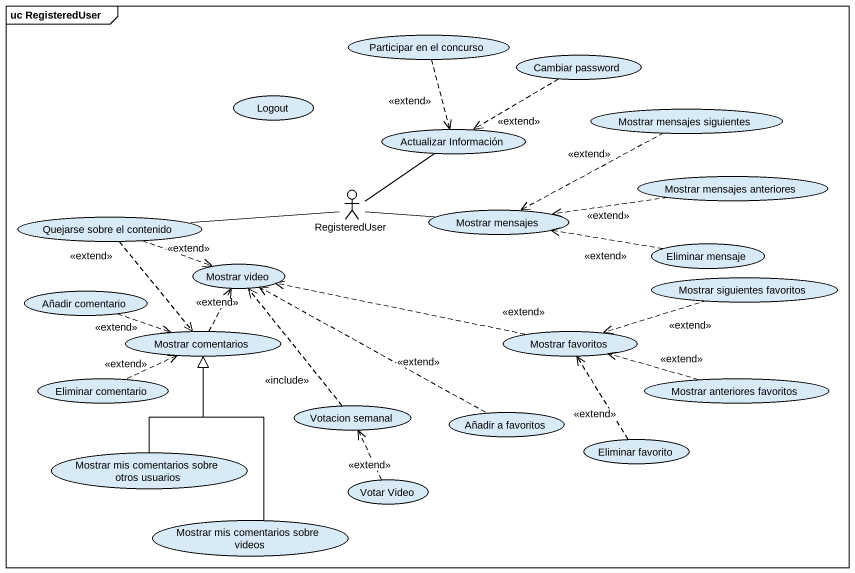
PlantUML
@startuml
mainframe uc RegisteredUser
usecase "Participar en el concurso" as Participar_en_el_concurso
usecase "Cambiar password" as Cambiar_password
usecase Logout
usecase "Mostrar mensajes siguientes" as Mostrar_mensajes_siguientes
usecase "Actualizar Información" as Actualizar_Información
actor RegisteredUser
usecase "Mostrar mensajes anteriores" as Mostrar_mensajes_anteriores
usecase "Quejarse sobre el contenido" as Quejarse_sobre_el_contenido
usecase "Mostrar mensajes" as Mostrar_mensajes
usecase "Eliminar mensaje" as Eliminar_mensaje
usecase "Añadir comentario" as Añadir_comentario
usecase "Mostrar video" as Mostrar_video
usecase "Mostrar siguientes favoritos" as Mostrar_siguientes_favoritos
usecase "Mostrar comentarios" as Mostrar_comentarios
usecase "Mostrar favoritos" as Mostrar_favoritos
usecase "Eliminar comentario" as Eliminar_comentario
usecase "Mostrar anteriores favoritos" as Mostrar_anteriores_favoritos
usecase "Votacion semanal" as Votacion_semanal
usecase "Añadir a favoritos" as Añadir_a_favoritos
usecase "Mostrar mis comentarios sobre otros usuarios" as Mostrar_mis_comentarios
usecase "Eliminar favorito" as Eliminar_favorito
usecase "Votar Video" as Votar_Video
usecase "Mostrar mis comentarios sobre videos" as Mostrar_mis_comentarios_2
Participar_en_el_concurso ..> Actualizar_Información : <<extend>>
Cambiar_password .left.> Actualizar_Información : <<extend>>
Mostrar_mensajes_siguientes .left.> Mostrar_mensajes : <<extend>>
RegisteredUser -up- Actualizar_Información
RegisteredUser -left- Quejarse_sobre_el_contenido
RegisteredUser -right- Mostrar_mensajes
Mostrar_mensajes_anteriores .left.> Mostrar_mensajes : <<extend>>
Quejarse_sobre_el_contenido .right.> Mostrar_video : <<extend>>
Quejarse_sobre_el_contenido ..> Mostrar_comentarios : <<extend>>
Eliminar_mensaje .left.> Mostrar_mensajes : <<extend>>
Añadir_comentario .right.> Mostrar_comentarios : <<extend>>
Mostrar_siguientes_favoritos .left.> Mostrar_favoritos : <<extend>>
Mostrar_comentarios .up.> Mostrar_video : <<extend>>
Mostrar_favoritos .left.> Mostrar_video : <<extend>>
Eliminar_comentario .right.> Mostrar_comentarios : <<extend>>
Mostrar_anteriores_favoritos .left.> Mostrar_favoritos : <<extend>>
Votacion_semanal .up.> Mostrar_video : <<include>>
Añadir_a_favoritos .left.> Mostrar_video : <<extend>>
Mostrar_mis_comentarios -up-|> Mostrar_comentarios
Eliminar_favorito .up.> Mostrar_favoritos : <<extend>>
Votar_Video .up.> Votacion_semanal : <<extend>>
Mostrar_mis_comentarios_2 -up-|> Mostrar_comentarios
@enduml
